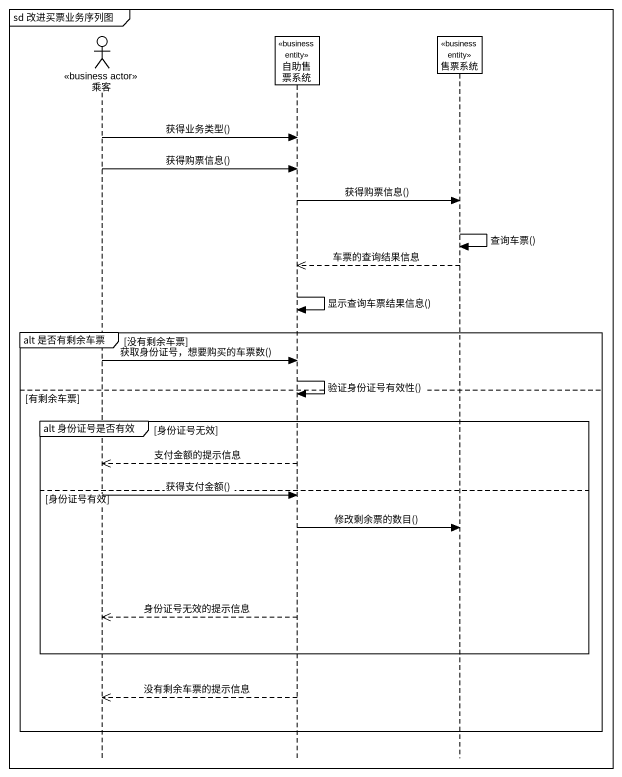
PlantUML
@startuml
mainframe sd 改进买票业务序列图
hide footbox
actor 乘客 <<business actor>>
participant 自助售票系统 <<business entity>>
participant 售票系统 <<business entity>>

乘客 -> 自助售票系统 : 获得业务类型()
乘客 -> 自助售票系统 : 获得购票信息()
自助售票系统 -> 售票系统 : 获得购票信息()
售票系统 -> 售票系统 : 查询车票()
售票系统 -->> 自助售票系统 : 车票的查询结果信息
自助售票系统 -> 自助售票系统 : 显示查询车票结果信息()
group alt 是否有剩余车票 [没有剩余车票]
  乘客 -> 自助售票系统 : 获取身份证号，想要购买的车票数()
  自助售票系统 -> 自助售票系统 : 验证身份证号有效性()
else 有剩余车票
  group alt 身份证号是否有效 [身份证号无效]
    自助售票系统 -->> 乘客 : 支付金额的提示信息
  else 身份证号有效
    乘客 -> 自助售票系统 : 获得支付金额()
    自助售票系统 -> 售票系统 : 修改剩余票的数目()
    自助售票系统 -->> 乘客 : 身份证号无效的提示信息
  end
  自助售票系统 -->> 乘客 : 没有剩余车票的提示信息
end
@enduml
